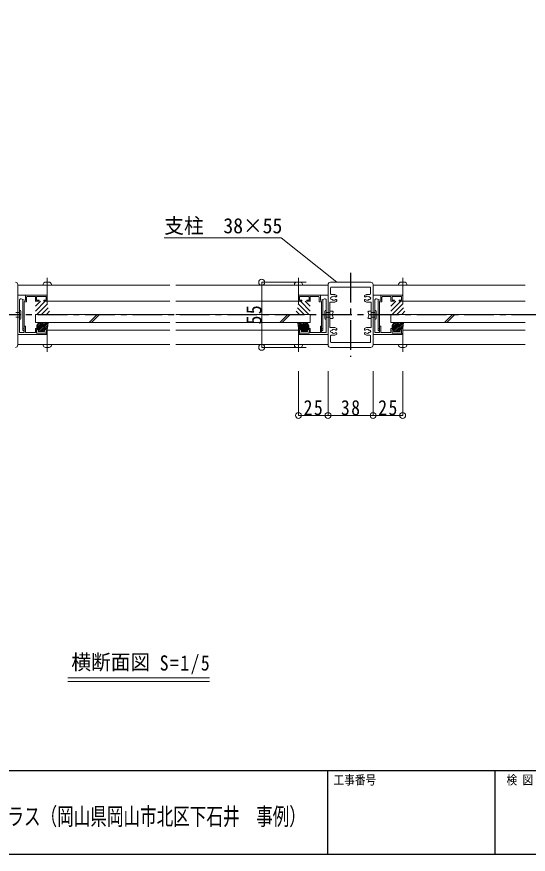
# Model space of a CAD drawing. Units: millimetres at full size, sheet at 1:5. Extents: x -1050 to 1050, y -742 to 742.
# Drawn here: x 266 to 698, y -708 to 0 of the extents above; entities that cross this region are included whole.
import ezdxf
from ezdxf.enums import TextEntityAlignment as Align

# ---------------------------------------------------------------- set-up
doc = ezdxf.new("R2010")
doc.units = ezdxf.units.MM
doc.header["$LTSCALE"] = 5
doc.linetypes.add('CHAIN1', pattern=[8, 5, -1, 1, -1])
doc.linetypes.add('DASHED1', pattern=[1.8, 1.2, -0.6])
doc.layers.add('0-0_通り芯', color=7, linetype='CHAIN1')
doc.layers.add('1-5_図枠1_1', color=7, linetype='Continuous')
for name, color, linetype, lineweight in [('0-3_寸法', 54, 'Continuous', 20), ('0-4_手摺部材', 92, 'Continuous', 20), ('0-7_ガラス', 6, 'Continuous', 20), ('0-8_その他', 11, 'Continuous', 20), ('0-9_文字', 3, 'Continuous', 20), ('0-A_支柱', 6, 'Continuous', 20)]:
    doc.layers.add(name, color=color, linetype=linetype, lineweight=lineweight)
doc.styles.add('ＭＳ ゴシック', font='')
doc.styles.add('ＭＳ 明朝', font='')
doc.styles.get('ＭＳ ゴシック').set_extended_font_data('MS Gothic')
doc.styles.get('ＭＳ 明朝').set_extended_font_data('MS Mincho')

# ---------------------------------------------------------------- blocks, each defined once
blk = doc.blocks.new('dimension_origin')
at = {"color": 0, "linetype": 'Continuous', "lineweight": -2}
blk.add_circle((0, 0), 1.25, dxfattribs=at)

msp = doc.modelspace()

# ---------------------------------------------------------------- linework, layer by layer
at = {"layer": '0-0_通り芯'}
for p, q in [((548.02, -216.336), (548.02, -287.25)), ((909.011, -251.793), (-151.98, -251.793))]:
    msp.add_line(p, q, dxfattribs=at)
at = {"layer": '0-3_寸法'}
for p, q in [((473.02, -224.293), (510.52, -224.293)), ((473.02, -279.293), (473.02, -224.293)), ((510.52, -279.293), (473.02, -279.293)), ((504.02, -336.793), (504.02, -299.293)), ((529.02, -336.793), (529.02, -299.293)), ((567.02, -299.293), (567.02, -336.793)), ((592.02, -336.793), (592.02, -299.293)), ((504.02, -336.793), (529.02, -336.793)), ((529.02, -336.793), (567.02, -336.793)), ((567.02, -336.793), (592.02, -336.793))]:
    msp.add_line(p, q, dxfattribs=at)
at = {"layer": '0-4_手摺部材'}
for p, q in [((288.587, -226.032), (288.52, -226.793)), ((295.453, -226.032), (295.52, -226.793)), ((500.587, -226.032), (500.52, -226.793)), ((507.454, -226.032), (507.52, -226.793)), ((588.587, -226.032), (588.52, -226.793)), ((595.453, -226.032), (595.52, -226.793)), ((395.52, -226.793), (267.02, -226.793)), ((400.52, -226.793), (529.02, -226.793)), ((695.52, -226.793), (567.02, -226.793)), ((269.891, -238.341), (273.52, -239.793)), ((271.42, -239.248), (271.42, -264.743)), ((272.815, -240.549), (273.34, -240.832)), ((273.52, -235.293), (273.52, -239.793)), ((274.52, -236.793), (274.52, -240.128)), ((275.02, -236.293), (282.02, -236.293)), ((282.02, -236.293), (282.02, -240.293)), ((284.52, -240.293), (282.02, -240.293)), ((283.02, -236.293), (283.02, -239.293)), ((285.02, -239.293), (283.02, -239.293)), ((285.02, -239.793), (285.02, -239.293)), ((289.02, -239.293), (291.02, -239.293)), ((289.02, -239.293), (289.02, -239.793)), ((289.52, -240.293), (292.02, -240.293)), ((292.02, -235.793), (292.02, -240.293)), ((395.52, -240.293), (292.02, -240.293)), ((400.52, -240.293), (504.02, -240.293)), ((504.02, -235.793), (504.02, -240.293)), ((506.52, -240.293), (504.02, -240.293)), ((507.02, -239.293), (505.02, -239.293)), ((507.02, -239.293), (507.02, -239.793)), ((511.02, -239.293), (513.02, -239.293)), ((511.02, -239.793), (511.02, -239.293)), ((511.52, -240.293), (514.02, -240.293)), ((513.02, -236.293), (513.02, -239.293)), ((514.02, -236.293), (514.02, -240.293)), ((521.02, -236.293), (514.02, -236.293)), ((521.52, -236.793), (521.52, -240.128)), ((522.52, -235.293), (522.52, -239.793)), ((526.149, -238.341), (522.52, -239.793)), ((523.225, -240.549), (522.7, -240.832)), ((524.62, -239.248), (524.62, -264.743)), ((569.891, -238.341), (573.52, -239.793)), ((571.42, -239.248), (571.42, -264.743)), ((572.815, -240.549), (573.34, -240.832)), ((573.52, -235.293), (573.52, -239.793)), ((574.52, -236.793), (574.52, -240.128)), ((575.02, -236.293), (582.02, -236.293)), ((582.02, -236.293), (582.02, -240.293)), ((584.52, -240.293), (582.02, -240.293)), ((583.02, -236.293), (583.02, -239.293)), ((585.02, -239.293), (583.02, -239.293)), ((585.02, -239.793), (585.02, -239.293)), ((589.02, -239.293), (591.02, -239.293)), ((589.02, -239.293), (589.02, -239.793)), ((589.52, -240.293), (592.02, -240.293)), ((592.02, -235.793), (592.02, -240.293)), ((695.52, -240.293), (592.02, -240.293)), ((272.52, -266.793), (272.52, -240.725)), ((523.52, -266.793), (523.52, -240.725)), ((572.52, -266.793), (572.52, -240.725)), ((269.72, -248.993), (269.72, -254.593)), ((526.32, -248.993), (526.32, -254.593)), ((530.62, -248.793), (532.694, -248.793)), ((533.282, -249.632), (532.495, -251.793)), ((533.282, -253.954), (532.495, -251.793)), ((562.758, -249.632), (563.545, -251.793)), ((562.758, -253.954), (563.545, -251.793)), ((565.42, -248.793), (563.346, -248.793)), ((569.72, -248.993), (569.72, -254.593)), ((530.62, -254.793), (532.694, -254.793)), ((565.42, -254.793), (563.346, -254.793)), ((267.02, -268.293), (291.02, -268.293)), ((272.22, -263.293), (272.52, -262.993)), ((272.22, -263.293), (272.52, -263.593)), ((272.52, -263.593), (272.52, -264.743)), ((273.52, -261.793), (273.52, -266.793)), ((273.52, -266.793), (282.02, -266.793)), ((282.02, -263.293), (282.02, -266.793)), ((282.02, -263.293), (285.02, -263.293)), ((283.02, -264.293), (285.02, -264.293)), ((285.02, -263.293), (285.02, -264.293)), ((289.02, -264.293), (291.02, -264.293)), ((292.02, -263.293), (292.02, -267.293)), ((292.02, -264.793), (395.52, -264.793)), ((504.02, -264.793), (400.52, -264.793)), ((504.02, -263.293), (504.02, -267.293)), ((507.02, -263.293), (504.02, -263.293)), ((507.02, -264.293), (505.02, -264.293)), ((529.02, -268.293), (505.02, -268.293)), ((507.02, -264.293), (507.02, -263.293)), ((511.02, -263.293), (511.02, -264.293)), ((514.02, -263.293), (511.02, -263.293)), ((513.02, -264.293), (511.02, -264.293)), ((514.02, -263.293), (514.02, -266.793)), ((522.52, -266.793), (514.02, -266.793)), ((522.52, -261.793), (522.52, -266.793)), ((523.82, -263.293), (523.52, -262.993)), ((523.82, -263.293), (523.52, -263.593)), ((523.52, -263.593), (523.52, -264.743)), ((567.02, -268.293), (591.02, -268.293)), ((572.22, -263.293), (572.52, -262.993)), ((572.22, -263.293), (572.52, -263.593)), ((572.52, -263.593), (572.52, -264.743)), ((573.52, -261.793), (573.52, -266.793)), ((573.52, -266.793), (582.02, -266.793)), ((582.02, -263.293), (582.02, -266.793)), ((582.02, -263.293), (585.02, -263.293)), ((583.02, -264.293), (585.02, -264.293)), ((585.02, -263.293), (585.02, -264.293)), ((589.02, -264.293), (591.02, -264.293)), ((592.02, -263.293), (592.02, -267.293)), ((592.02, -264.793), (695.52, -264.793)), ((395.52, -276.793), (267.02, -276.793)), ((288.587, -277.554), (288.52, -276.793)), ((295.453, -277.554), (295.52, -276.793)), ((400.52, -276.793), (529.02, -276.793)), ((500.587, -277.554), (500.52, -276.793)), ((507.454, -277.554), (507.52, -276.793)), ((695.52, -276.793), (567.02, -276.793)), ((588.587, -277.554), (588.52, -276.793)), ((595.453, -277.554), (595.52, -276.793))]:
    msp.add_line(p, q, dxfattribs=at)
at = {"layer": '0-4_手摺部材', "linetype": 'CHAIN1'}
for p, q in [((292.02, -242.793), (292.02, -220.523)), ((504.02, -242.793), (504.02, -220.523)), ((592.02, -242.793), (592.02, -220.523)), ((292.02, -260.793), (292.02, -283.063)), ((504.02, -260.793), (504.02, -283.063)), ((592.02, -260.793), (592.02, -283.063))]:
    msp.add_line(p, q, dxfattribs=at)
at = {"layer": '0-4_手摺部材', "linetype": 'DASHED1'}
for p, q in [((265.42, -249.793), (268.52, -249.793)), ((265.42, -253.793), (268.52, -253.793)), ((530.62, -249.793), (527.52, -249.793)), ((530.62, -253.793), (527.52, -253.793)), ((565.42, -249.793), (568.52, -249.793)), ((565.42, -253.793), (568.52, -253.793))]:
    msp.add_line(p, q, dxfattribs=at)
at = {"layer": '0-4_手摺部材'}
for points in [[(291.52, -235.293), (267.02, -235.293), (267.02, -268.293)], [(268.52, -239.27), (268.52, -266.793), (272.52, -266.793)], [(283.02, -236.293), (291.02, -236.293), (291.02, -239.293)], [(504.52, -235.293), (529.02, -235.293), (529.02, -268.293)], [(513.02, -236.293), (505.02, -236.293), (505.02, -239.293)], [(527.52, -239.27), (527.52, -266.793), (523.52, -266.793)], [(591.52, -235.293), (567.02, -235.293), (567.02, -268.293)], [(568.52, -239.27), (568.52, -266.793), (572.52, -266.793)], [(583.02, -236.293), (591.02, -236.293), (591.02, -239.293)], [(283.02, -264.293), (283.02, -267.293), (291.02, -267.293), (291.02, -264.293)], [(289.02, -264.293), (289.02, -263.293), (292.02, -263.293)], [(513.02, -264.293), (513.02, -267.293), (505.02, -267.293), (505.02, -264.293)], [(583.02, -264.293), (583.02, -267.293), (591.02, -267.293), (591.02, -264.293)], [(589.02, -264.293), (589.02, -263.293), (592.02, -263.293)]]:
    msp.add_lwpolyline(points, dxfattribs=at)
for centre, radius, start, end in [((290.579, -226.206), 2, 91.05859, 175), ((292.02, -304.193), 80, 88.94141, 91.05859), ((293.461, -226.206), 2, 4.99999, 88.94141), ((502.579, -226.206), 2, 91.05859, 175.00001), ((504.02, -304.193), 80, 88.94141, 91.05859), ((505.461, -226.206), 2, 5, 88.94141), ((590.579, -226.206), 2, 91.05859, 175), ((592.02, -304.193), 80, 88.94141, 91.05859), ((593.461, -226.206), 2, 4.99999, 88.94141), ((269.52, -239.27), 1, 68.19859, 180), ((271.62, -239.248), 0.2, 68.19859, 180), ((272.72, -240.725), 0.2, 61.59908, 180), ((273.72, -240.128), 0.8, 241.59908, 360), ((275.02, -236.793), 0.5, 90, 180), ((284.52, -239.793), 0.5, 270, 360), ((289.52, -239.793), 0.5, 180, 270), ((291.52, -235.793), 0.5, 0, 90), ((504.52, -235.793), 0.5, 90, 180), ((506.52, -239.793), 0.5, 270, 360), ((511.52, -239.793), 0.5, 180, 270), ((521.02, -236.793), 0.5, 0, 90), ((522.32, -240.128), 0.8, 180, 298.40092), ((523.32, -240.725), 0.2, 0, 118.40092), ((524.42, -239.248), 0.2, 0, 111.80141), ((526.52, -239.27), 1, 0, 111.80141), ((569.52, -239.27), 1, 68.19859, 180), ((571.62, -239.248), 0.2, 68.19859, 180), ((572.72, -240.725), 0.2, 61.59908, 180), ((573.72, -240.128), 0.8, 241.59908, 360), ((575.02, -236.793), 0.5, 90, 180), ((584.52, -239.793), 0.5, 270, 360), ((589.52, -239.793), 0.5, 180, 270), ((591.52, -235.793), 0.5, 0, 90), ((268.52, -248.993), 1.2, 0, 90), ((268.52, -254.593), 1.2, 270, 360), ((527.52, -248.993), 1.2, 90, 180), ((527.52, -254.593), 1.2, 180, 270), ((532.694, -249.418), 0.625, 340, 90), ((532.694, -254.168), 0.625, 270, 20), ((563.346, -249.418), 0.625, 90, 200), ((563.346, -254.168), 0.625, 160, 270), ((568.52, -248.993), 1.2, 0, 90), ((568.52, -254.593), 1.2, 270, 360), ((273.02, -261.793), 0.5, 0, 180), ((523.02, -261.793), 0.5, 0, 180), ((573.02, -261.793), 0.5, 0, 180), ((271.97, -264.743), 0.55, 180, 360), ((291.02, -267.293), 1, 270, 360), ((505.02, -267.293), 1, 180, 270), ((524.07, -264.743), 0.55, 180, 360), ((571.97, -264.743), 0.55, 180, 360), ((591.02, -267.293), 1, 270, 360), ((290.579, -277.38), 2, 184.99999, 268.94141), ((292.02, -199.393), 80, 268.94141, 271.05859), ((293.461, -277.38), 2, 271.05859, 355), ((502.579, -277.38), 2, 185, 268.94141), ((504.02, -199.393), 80, 268.94141, 271.05859), ((505.461, -277.38), 2, 271.05859, 355.00001), ((590.579, -277.38), 2, 184.99999, 268.94141), ((592.02, -199.393), 80, 268.94141, 271.05859), ((593.461, -277.38), 2, 271.05859, 355)]:
    msp.add_arc(centre, radius, start, end, dxfattribs=at)
at = {"layer": '0-7_ガラス'}
for p, q in [((282.02, -251.493), (282.02, -258.293)), ((282.02, -251.493), (395.52, -251.493)), ((334.067, -251.493), (327.267, -258.293)), ((329.389, -258.293), (336.189, -251.493)), ((514.02, -251.493), (400.52, -251.493)), ((495.014, -251.493), (488.214, -258.293)), ((490.335, -258.293), (497.135, -251.493)), ((514.02, -251.493), (514.02, -258.293)), ((582.02, -251.493), (582.02, -258.293)), ((582.02, -251.493), (695.52, -251.493)), ((634.067, -251.493), (627.267, -258.293)), ((629.389, -258.293), (636.189, -251.493)), ((395.52, -258.293), (282.02, -258.293)), ((400.52, -258.293), (514.02, -258.293)), ((695.52, -258.293), (582.02, -258.293))]:
    msp.add_line(p, q, dxfattribs=at)
at = {"layer": '0-8_その他'}
for p, q in [((282.02, -248.595), (290.322, -240.293)), ((282.02, -240.513), (282.24, -240.293)), ((282.02, -244.554), (286.281, -240.293)), ((514.02, -248.595), (505.718, -240.293)), ((514.02, -244.554), (509.759, -240.293)), ((514.02, -240.513), (513.8, -240.293)), ((582.02, -248.595), (590.322, -240.293)), ((582.02, -240.513), (582.24, -240.293)), ((582.02, -244.554), (586.281, -240.293)), ((283.164, -251.493), (292.144, -242.513)), ((287.205, -251.493), (292.817, -245.881)), ((508.835, -251.493), (503.223, -245.881)), ((512.876, -251.493), (503.896, -242.513)), ((583.164, -251.493), (592.144, -242.513)), ((587.205, -251.493), (592.817, -245.881)), ((291.246, -251.493), (293.926, -248.813)), ((504.794, -251.493), (502.114, -248.813)), ((591.246, -251.493), (593.926, -248.813)), ((283.27, -260.793), (284.77, -258.293)), ((283.27, -261.029), (285.901, -258.398)), ((283.27, -262.443), (286.687, -259.026)), ((283.27, -260.793), (283.27, -263.143)), ((283.835, -263.293), (287.473, -259.655)), ((284.27, -265.686), (291.272, -258.684)), ((284.77, -258.293), (285.77, -258.293)), ((285.22, -263.322), (289.19, -259.352)), ((285.577, -265.793), (292.551, -258.819)), ((287.77, -259.893), (285.77, -258.293)), ((287.77, -258.393), (287.77, -259.893)), ((287.77, -259.358), (288.17, -258.958)), ((288.07, -258.293), (287.87, -258.293)), ((288.17, -259.679), (292.489, -258.294)), ((288.17, -258.393), (288.17, -259.679)), ((289.492, -263.293), (292.359, -260.425)), ((292.601, -258.403), (292.038, -263.113)), ((503.439, -258.403), (504.002, -263.113)), ((503.485, -258.789), (503.877, -258.398)), ((507.87, -259.679), (503.552, -258.294)), ((503.636, -260.053), (504.947, -258.742)), ((503.787, -261.316), (506.018, -259.085)), ((503.938, -262.579), (507.089, -259.428)), ((504.639, -263.293), (508.27, -259.662)), ((506.053, -263.293), (511.053, -258.293)), ((506.381, -265.793), (512.249, -259.925)), ((507.22, -263.54), (511.719, -259.041)), ((507.796, -265.793), (512.77, -260.819)), ((507.87, -258.647), (508.214, -258.303)), ((507.87, -258.393), (507.87, -259.679)), ((507.97, -258.293), (508.17, -258.293)), ((508.27, -259.893), (510.27, -258.293)), ((508.27, -258.393), (508.27, -259.893)), ((511.27, -258.293), (510.27, -258.293)), ((512.77, -260.793), (511.27, -258.293)), ((512.77, -260.793), (512.77, -263.143)), ((583.27, -260.793), (584.77, -258.293)), ((583.27, -261.029), (585.901, -258.398)), ((583.27, -262.443), (586.687, -259.026)), ((583.27, -260.793), (583.27, -263.143)), ((583.835, -263.293), (587.473, -259.655)), ((584.27, -265.686), (591.272, -258.684)), ((584.77, -258.293), (585.77, -258.293)), ((585.22, -263.322), (589.19, -259.352)), ((585.577, -265.793), (592.551, -258.819)), ((587.77, -259.893), (585.77, -258.293)), ((587.77, -258.393), (587.77, -259.893)), ((587.77, -259.358), (588.17, -258.958)), ((588.07, -258.293), (587.87, -258.293)), ((588.17, -259.679), (592.489, -258.294)), ((588.17, -258.393), (588.17, -259.679)), ((589.492, -263.293), (592.359, -260.425)), ((592.601, -258.403), (592.038, -263.113)), ((285.22, -263.293), (283.42, -263.293)), ((285.22, -264.593), (284.27, -264.593)), ((284.27, -264.593), (284.27, -265.793)), ((289.77, -265.793), (284.27, -265.793)), ((285.22, -264.593), (285.22, -263.293)), ((286.992, -265.793), (288.82, -263.964)), ((288.406, -265.793), (289.606, -264.593)), ((291.839, -263.293), (288.82, -263.293)), ((288.82, -264.593), (288.82, -263.293)), ((289.77, -264.593), (288.82, -264.593)), ((289.77, -264.593), (289.77, -265.793)), ((290.906, -263.293), (292.167, -262.031)), ((504.201, -263.293), (507.22, -263.293)), ((506.27, -264.593), (506.27, -265.793)), ((506.27, -264.593), (507.22, -264.593)), ((506.27, -265.793), (511.77, -265.793)), ((507.22, -264.593), (507.22, -263.293)), ((509.21, -265.793), (510.82, -264.183)), ((510.624, -265.793), (511.77, -264.647)), ((510.82, -263.293), (512.62, -263.293)), ((510.82, -264.593), (510.82, -263.293)), ((510.82, -264.593), (511.77, -264.593)), ((511.71, -263.293), (512.77, -262.233)), ((511.77, -264.593), (511.77, -265.793)), ((585.22, -263.293), (583.42, -263.293)), ((585.22, -264.593), (584.27, -264.593)), ((584.27, -264.593), (584.27, -265.793)), ((589.77, -265.793), (584.27, -265.793)), ((585.22, -264.593), (585.22, -263.293)), ((586.992, -265.793), (588.82, -263.964)), ((588.406, -265.793), (589.606, -264.593)), ((591.839, -263.293), (588.82, -263.293)), ((588.82, -264.593), (588.82, -263.293)), ((589.77, -264.593), (588.82, -264.593)), ((589.77, -264.593), (589.77, -265.793)), ((590.906, -263.293), (592.167, -262.031))]:
    msp.add_line(p, q, dxfattribs=at)
for centre, radius, start, end in [((287.87, -258.393), 0.1, 90, 180), ((288.07, -258.393), 0.1, 0, 90), ((292.501, -258.393), 0.1, 354.28941, 97.41428), ((503.539, -258.393), 0.1, 82.58572, 185.71059), ((507.97, -258.393), 0.1, 90, 180), ((508.17, -258.393), 0.1, 0, 90), ((587.87, -258.393), 0.1, 90, 180), ((588.07, -258.393), 0.1, 0, 90), ((592.501, -258.393), 0.1, 354.28941, 97.41428), ((283.42, -263.143), 0.15, 180, 270), ((291.839, -263.093), 0.2, 270, 354.28941), ((504.201, -263.093), 0.2, 185.71059, 270), ((512.62, -263.143), 0.15, 270, 360), ((583.42, -263.143), 0.15, 180, 270), ((591.839, -263.093), 0.2, 270, 354.28941)]:
    msp.add_arc(centre, radius, start, end, dxfattribs=at)
at = {"layer": '0-9_文字'}
for p, q in [((429.008, -558.439), (309.255, -558.439)), ((429.008, -561.439), (309.255, -561.439))]:
    msp.add_line(p, q, dxfattribs=at)
msp.add_lwpolyline([(536.514, -224.293), (489.52, -186.793), (390.77, -186.793)], dxfattribs=at)
at = {"layer": '0-A_支柱'}
for p, q in [((267.02, -226.293), (267.02, -277.293)), ((529.02, -277.293), (529.02, -226.293)), ((531.02, -224.293), (565.02, -224.293)), ((567.02, -226.293), (567.02, -277.293)), ((531.12, -228.893), (531.12, -234.043)), ((531.62, -228.393), (564.42, -228.393)), ((564.92, -228.893), (564.92, -234.043)), ((534.02, -234.543), (531.62, -234.543)), ((532.62, -236.743), (532.07, -236.743)), ((532.62, -238.843), (532.07, -238.843)), ((536.32, -235.497), (536.32, -236.103)), ((536.32, -239.483), (536.32, -240.089)), ((559.72, -235.497), (559.72, -236.103)), ((559.72, -239.483), (559.72, -240.089)), ((562.02, -234.543), (564.42, -234.543)), ((563.42, -236.743), (563.97, -236.743)), ((563.42, -238.843), (563.97, -238.843)), ((530.62, -262.343), (530.62, -241.243)), ((534.02, -241.043), (530.82, -241.043)), ((562.02, -241.043), (565.22, -241.043)), ((565.42, -262.343), (565.42, -241.243)), ((534.02, -262.543), (530.82, -262.543)), ((532.62, -264.743), (532.07, -264.743)), ((532.62, -266.843), (532.07, -266.843)), ((536.32, -264.103), (536.32, -263.497)), ((536.32, -268.089), (536.32, -267.483)), ((559.72, -264.103), (559.72, -263.497)), ((559.72, -268.089), (559.72, -267.483)), ((562.02, -262.543), (565.22, -262.543)), ((563.42, -264.743), (563.97, -264.743)), ((563.42, -266.843), (563.97, -266.843)), ((531.12, -274.693), (531.12, -269.543)), ((534.02, -269.043), (531.62, -269.043)), ((531.62, -275.193), (564.42, -275.193)), ((562.02, -269.043), (564.42, -269.043)), ((564.92, -274.693), (564.92, -269.543)), ((565.02, -279.293), (531.02, -279.293))]:
    msp.add_line(p, q, dxfattribs=at)
for centre, radius, start, end in [((265.02, -226.293), 2, 0, 90), ((531.02, -226.293), 2, 90, 180), ((565.02, -226.293), 2, 0, 90), ((531.62, -228.893), 0.5, 90, 180), ((564.42, -228.893), 0.5, 0, 90), ((532.07, -237.793), 1.05, 90, 270), ((531.62, -234.043), 0.5, 180, 270), ((534.02, -237.793), 1.75, 45.30802, 143.1301), ((534.02, -237.793), 1.75, 216.86991, 314.69198), ((534.02, -237.793), 3.25, 44.95254, 90), ((534.02, -237.793), 3.25, 270, 315.04746), ((535.692, -236.103), 0.628, 225.30802, 360), ((535.692, -239.483), 0.628, 0, 134.69198), ((562.02, -237.793), 3.25, 90, 135.04746), ((560.348, -236.103), 0.628, 180, 314.69198), ((560.348, -239.483), 0.628, 45.30802, 180), ((562.02, -237.793), 3.25, 224.95254, 270), ((562.02, -237.793), 1.75, 36.8699, 134.69198), ((562.02, -237.793), 1.75, 225.30802, 323.13009), ((563.97, -237.793), 1.05, 270, 90), ((564.42, -234.043), 0.5, 270, 360), ((530.82, -241.243), 0.2, 90, 180), ((565.22, -241.243), 0.2, 0, 90), ((530.82, -262.343), 0.2, 180, 270), ((532.07, -265.793), 1.05, 90, 270), ((534.02, -265.793), 1.75, 45.30802, 143.13009), ((534.02, -265.793), 1.75, 216.8699, 314.69198), ((534.02, -265.793), 3.25, 44.95254, 90), ((534.02, -265.793), 3.25, 270, 315.04746), ((535.692, -264.103), 0.628, 225.30802, 360), ((535.692, -267.483), 0.628, 0, 134.69198), ((562.02, -265.793), 3.25, 90, 135.04746), ((560.348, -264.103), 0.628, 180, 314.69198), ((560.348, -267.483), 0.628, 45.30802, 180), ((562.02, -265.793), 3.25, 224.95254, 270), ((562.02, -265.793), 1.75, 36.86991, 134.69198), ((562.02, -265.793), 1.75, 225.30802, 323.1301), ((563.97, -265.793), 1.05, 270, 90), ((565.22, -262.343), 0.2, 270, 360), ((531.62, -269.543), 0.5, 90, 180), ((531.62, -274.693), 0.5, 180, 270), ((564.42, -269.543), 0.5, 0, 90), ((564.42, -274.693), 0.5, 270, 360), ((265.02, -277.293), 2, 270, 360), ((531.02, -277.293), 2, 180, 270), ((565.02, -277.293), 2, 270, 360)]:
    msp.add_arc(centre, radius, start, end, dxfattribs=at)
at = {"layer": '1-5_図枠1_1'}
for p, q in [((-990, -636.793), (990, -636.793)), ((528.535, -636.793), (528.535, -707.5)), ((669.949, -636.793), (669.949, -707.5))]:
    msp.add_line(p, q, dxfattribs=at)
msp.add_lwpolyline([(-990, 682.5), (-990, -707.5), (990, -707.5)], dxfattribs=at)

# ---------------------------------------------------------------- block references
at = {"layer": '0-3_寸法', "xscale": 2, "yscale": 2}
for p, rotation in [((473.02, -224.293), 90), ((473.02, -279.293), 270), ((504.02, -336.793), 180), ((529.02, -336.793), 180), ((567.02, -336.793), 180)]:
    msp.add_blockref('dimension_origin', p, dxfattribs=dict(at, rotation=rotation))
for p in [(529.02, -336.793), (567.02, -336.793), (592.02, -336.793)]:
    msp.add_blockref('dimension_origin', p, dxfattribs=at)

# ---------------------------------------------------------------- texts
at = {"layer": '0-3_寸法', "insert": (473.02, -259.918), "char_height": 12.83, "attachment_point": 7, "rotation": 90, "style": 'ＭＳ ゴシック'}
msp.add_mtext('\\T1.17;\\W0.85;55', dxfattribs=at)
at = {"layer": '0-3_寸法', "char_height": 12.83, "attachment_point": 7, "style": 'ＭＳ ゴシック'}
for s, insert in [('\\T1.17;\\W0.85;25', (508.395, -336.793)), ('\\T1.17;\\W0.85;38', (539.895, -336.793)), ('\\T1.17;\\W0.85;25', (571.395, -336.793))]:
    msp.add_mtext(s, dxfattribs=dict(at, insert=insert))
at = {"layer": '0-9_文字', "style": 'ＭＳ ゴシック', "width": 0.95}
for s, p in [('支柱\u300038×55', (390.77, -186.793)), ('横断面図', (312.321, -555.439))]:
    msp.add_text(s, height=12.83, dxfattribs=at).set_placement(p, align=Align.BOTTOM_LEFT)
at = {"layer": '0-9_文字', "insert": (386.925, -555.439), "char_height": 12.83, "attachment_point": 7, "style": 'ＭＳ ゴシック'}
msp.add_mtext('\\T1.17;\\W0.85;S=1/5', dxfattribs=at)
at = {"layer": '1-5_図枠1_1'}
for s, height, style, width, p in [('工事番号', 7.776, 'ＭＳ 明朝', 0.85, (533.585, -650.934)), ('検 図', 7.776, 'ＭＳ 明朝', 0.85, (679.663, -650.934)), ('バラスタ27\u3000ガラス（岡山県岡山市北区下石井\u3000事例）', 14.66, 'ＭＳ ゴシック', 0.7, (160.383, -687.248))]:
    msp.add_text(s, height=height, dxfattribs=dict(at, style=style, width=width)).set_placement(p, align=Align.BOTTOM_LEFT)

doc.saveas('drawing.dxf')
